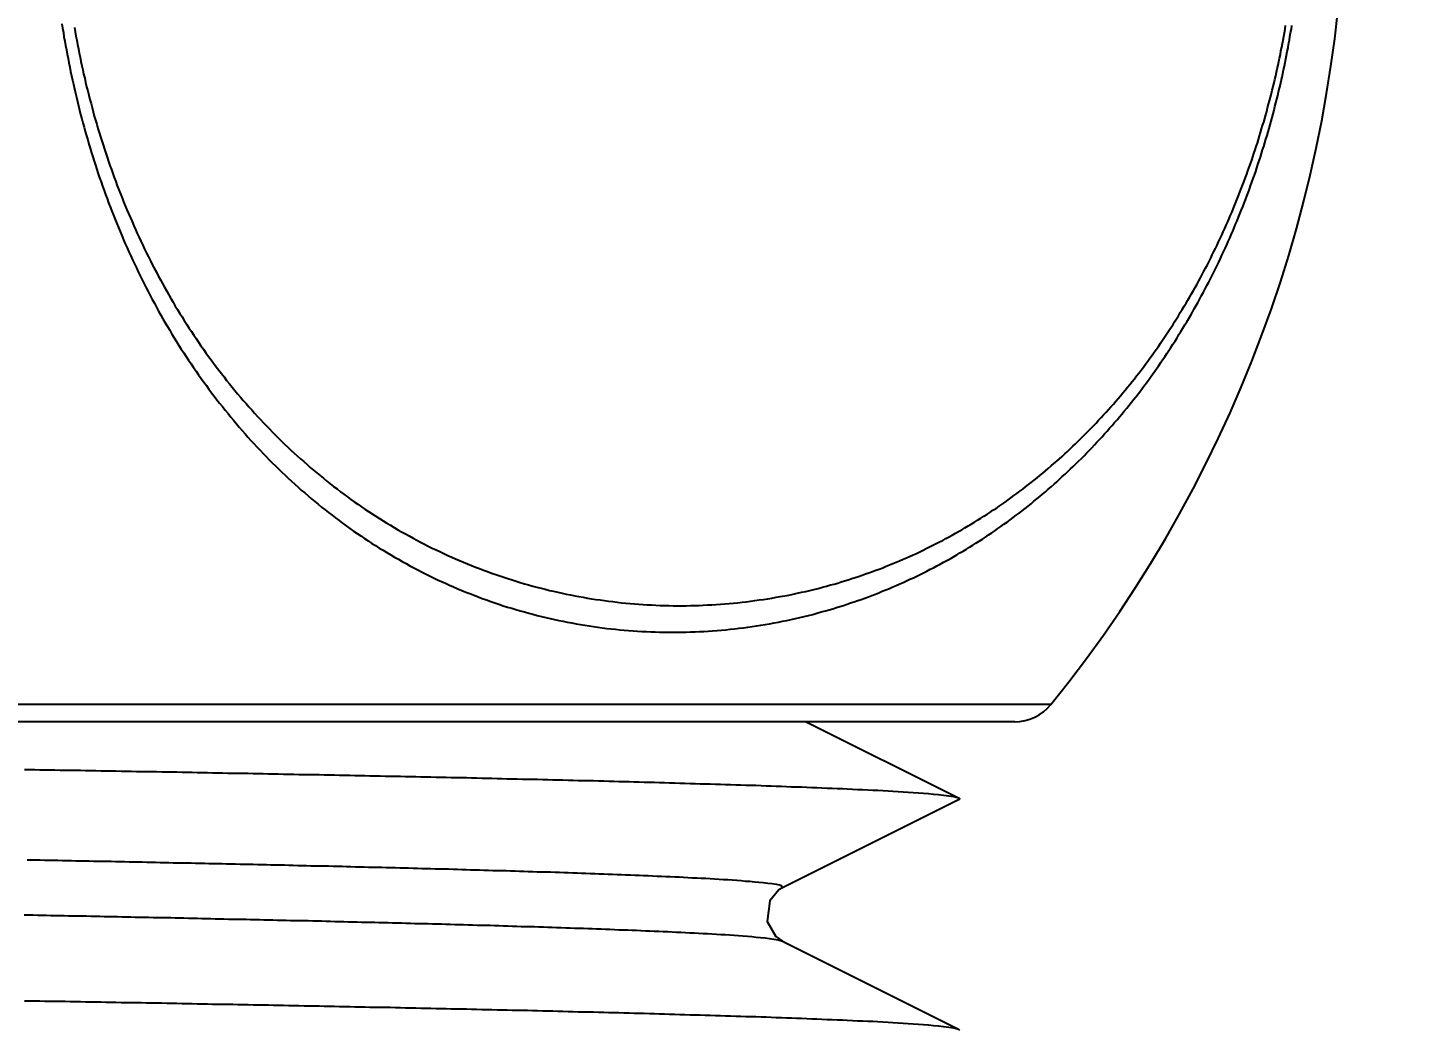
# Model space of a CAD drawing. Header units: millimetres. Extents: x 0 to 3800, y -67 to 2530.
# Drawn here: x 2336.78 to 2346.07, y 1598.87 to 1605.54 of the extents above; entities that cross this region are included whole.
import ezdxf

# ---------------------------------------------------------------- set-up
doc = ezdxf.new("R2010")
doc.units = ezdxf.units.MM
doc.layers.add('내부선 및 부속', color=4, linetype='Continuous')
doc.layers.add('치수선', color=7, linetype='Continuous')
doc.styles.add('____', font='')
doc.styles.get('____').set_extended_font_data('굴림')
doc.dimstyles.new('MSADIM', dxfattribs={"dimtxt": 33, "dimasz": 17, "dimexe": 10, "dimexo": 7.5, "dimgap": 10, "dimtad": 0, "dimtih": 1, "dimtoh": 1, "dimdec": 0, "dimzin": 1, "dimdsep": 46, "dimtxsty": '____', "dimcen": 11.25, "dimadec": 0, "dimazin": 0, "dimtfac": 1, "dimtdec": 0, "dimtix": 1, "dimtmove": 0, "dimatfit": 3, "dimfxl": 1, "dimtolj": 1, "dimtzin": 1, "dimarcsym": 0})

# ---------------------------------------------------------------- blocks, each defined once
blk = doc.blocks.new('*D52')
at = {"layer": '치수선', "color": 0, "linetype": 'Continuous', "lineweight": -2, "transparency": 16777216}
for p, q in [((2932.4547, 1675.4392), (2932.4547, 1337.9392)), ((2232.4547, 1355.3142), (2232.4547, 1337.9392)), ((2249.4547, 1347.9392), (2545.3242, 1347.9392)), ((2915.4547, 1347.9392), (2619.5852, 1347.9392))]:
    blk.add_line(p, q, dxfattribs=at)
at = {"layer": '치수선', "color": 0, "linetype": 'Continuous', "transparency": 16777216}
for points in [[(2249.4547, 1350.7725), (2249.4547, 1345.1059), (2232.4547, 1347.9392)], [(2915.4547, 1350.7725), (2915.4547, 1345.1059), (2932.4547, 1347.9392)]]:
    blk.add_solid(points, dxfattribs=at)
at = {"layer": '치수선', "color": 0, "linetype": 'Continuous', "transparency": 16777216, "insert": (2582.4547, 1347.9392), "char_height": 25, "attachment_point": 5, "style": '____'}
blk.add_mtext('\\A1;700', dxfattribs=at)

msp = doc.modelspace()

# ---------------------------------------------------------------- linework, layer by layer
at = {"layer": '내부선 및 부속', "linetype": 'Continuous'}
for p, q in [((2343.5929, 1601.0357), (2301.3163, 1601.0357)), ((2343.3534, 1600.9215), (2301.5558, 1600.9215)), ((2341.9652, 1600.9215), (2342.9798, 1600.4141)), ((2342.9798, 1600.4024), (2341.8069, 1599.8158)), ((2341.8069, 1599.4609), (2342.9798, 1598.8743)), ((2342.9798, 1598.8743), (2342.9856, 1598.8684))]:
    msp.add_line(p, q, dxfattribs=at)
at = {"layer": '내부선 및 부속', "linetype": 'Continuous', "flags": 128}
for points in [[(2337.0096, 1605.5682), (2337.0146, 1605.5392), (2337.0196, 1605.5102), (2337.0236, 1605.4812), (2337.0286, 1605.4522), (2337.0346, 1605.4232), (2337.0396, 1605.3942), (2337.0446, 1605.3662), (2337.0506, 1605.3372), (2337.0556, 1605.3082), (2337.0616, 1605.2792), (2337.0676, 1605.2512), (2337.0736, 1605.2222), (2337.0796, 1605.1932), (2337.0866, 1605.1652), (2337.0926, 1605.1362), (2337.0996, 1605.1072), (2337.1066, 1605.0792), (2337.1126, 1605.0502), (2337.1196, 1605.0222), (2337.1276, 1604.9932), (2337.1346, 1604.9652), (2337.1416, 1604.9362), (2337.1496, 1604.9082), (2337.1576, 1604.8802), (2337.1656, 1604.8512), (2337.1736, 1604.8232), (2337.1816, 1604.7952), (2337.1896, 1604.7672), (2337.1976, 1604.7392), (2337.2066, 1604.7102), (2337.2156, 1604.6822), (2337.2246, 1604.6542), (2337.2336, 1604.6262), (2337.2336, 1604.6262), (2337.2426, 1604.5982), (2337.2516, 1604.5702), (2337.2606, 1604.5432), (2337.2706, 1604.5152), (2337.2806, 1604.4872), (2337.2906, 1604.4592), (2337.3006, 1604.4322), (2337.3106, 1604.4042), (2337.3206, 1604.3762), (2337.3316, 1604.3492), (2337.3416, 1604.3212), (2337.3526, 1604.2942), (2337.3636, 1604.2662), (2337.3746, 1604.2392), (2337.3856, 1604.2122), (2337.3966, 1604.1852), (2337.4086, 1604.1582), (2337.4196, 1604.1302), (2337.4316, 1604.1032), (2337.4436, 1604.0772), (2337.4556, 1604.0502), (2337.4676, 1604.0232), (2337.4796, 1603.9962), (2337.4926, 1603.9692), (2337.5056, 1603.9432), (2337.5176, 1603.9162), (2337.5306, 1603.8902), (2337.5436, 1603.8632), (2337.5576, 1603.8372), (2337.5706, 1603.8112), (2337.5836, 1603.7852), (2337.5976, 1603.7592), (2337.6116, 1603.7332), (2337.6256, 1603.7072), (2337.6396, 1603.6812), (2337.6536, 1603.6552), (2337.6686, 1603.6292), (2337.6826, 1603.6042), (2337.6976, 1603.5782), (2337.7126, 1603.5532), (2337.7276, 1603.5282), (2337.7426, 1603.5022), (2337.7576, 1603.4772), (2337.7736, 1603.4522), (2337.7886, 1603.4272), (2337.8046, 1603.4022), (2337.8206, 1603.3782), (2337.8366, 1603.3532), (2337.8536, 1603.3282), (2337.8696, 1603.3042), (2337.8856, 1603.2802), (2337.9026, 1603.2552), (2337.9196, 1603.2312), (2337.9366, 1603.2072), (2337.9536, 1603.1832), (2337.9716, 1603.1592), (2337.9886, 1603.1362), (2338.0066, 1603.1122), (2338.0236, 1603.0892), (2338.0416, 1603.0652), (2338.0596, 1603.0422), (2338.0786, 1603.0192), (2338.0966, 1602.9962), (2338.1156, 1602.9732), (2338.1336, 1602.9502), (2338.1526, 1602.9282), (2338.1716, 1602.9052), (2338.1906, 1602.8832), (2338.2096, 1602.8602), (2338.2296, 1602.8382), (2338.2486, 1602.8162), (2338.2686, 1602.7942), (2338.2886, 1602.7732), (2338.3086, 1602.7512), (2338.3286, 1602.7302), (2338.3496, 1602.7082), (2338.3696, 1602.6872), (2338.3906, 1602.6662), (2338.4106, 1602.6452), (2338.4316, 1602.6242), (2338.4526, 1602.6042), (2338.4736, 1602.5832), (2338.4956, 1602.5632), (2338.5166, 1602.5432), (2338.5386, 1602.5232), (2338.5606, 1602.5032), (2338.5816, 1602.4832), (2338.6036, 1602.4642), (2338.6266, 1602.4452), (2338.6486, 1602.4252), (2338.6706, 1602.4062), (2338.6936, 1602.3872), (2338.7166, 1602.3692), (2338.7386, 1602.3502), (2338.7616, 1602.3322), (2338.7856, 1602.3142), (2338.8086, 1602.2962), (2338.8316, 1602.2782), (2338.8556, 1602.2602), (2338.8786, 1602.2432), (2338.8786, 1602.2432), (2338.9026, 1602.2252), (2338.9266, 1602.2082), (2338.9506, 1602.1912), (2338.9746, 1602.1752), (2338.9996, 1602.1582), (2339.0236, 1602.1422), (2339.0486, 1602.1252), (2339.0726, 1602.1092), (2339.0976, 1602.0942), (2339.1226, 1602.0782), (2339.1476, 1602.0632), (2339.1726, 1602.0472), (2339.1986, 1602.0322), (2339.2236, 1602.0172), (2339.2496, 1602.0032), (2339.2746, 1601.9882), (2339.3006, 1601.9742), (2339.3266, 1601.9602), (2339.3526, 1601.9462), (2339.3786, 1601.9322), (2339.4046, 1601.9192), (2339.4306, 1601.9062), (2339.4576, 1601.8932), (2339.4836, 1601.8802), (2339.5106, 1601.8672), (2339.5376, 1601.8552), (2339.5636, 1601.8432), (2339.5906, 1601.8312), (2339.6176, 1601.8192), (2339.6446, 1601.8072), (2339.6716, 1601.7962), (2339.6996, 1601.7852), (2339.7266, 1601.7742), (2339.7536, 1601.7632), (2339.7816, 1601.7532), (2339.8086, 1601.7422), (2339.8366, 1601.7322), (2339.8646, 1601.7222), (2339.8926, 1601.7132), (2339.9196, 1601.7032), (2339.9476, 1601.6942), (2339.9756, 1601.6852), (2340.0046, 1601.6772), (2340.0326, 1601.6682), (2340.0606, 1601.6602), (2340.0886, 1601.6522), (2340.1176, 1601.6442), (2340.1456, 1601.6372), (2340.1736, 1601.6292), (2340.2026, 1601.6222), (2340.2316, 1601.6152), (2340.2596, 1601.6092), (2340.2886, 1601.6022), (2340.3176, 1601.5962), (2340.3466, 1601.5902), (2340.3746, 1601.5842), (2340.4036, 1601.5792), (2340.4326, 1601.5742), (2340.4616, 1601.5692), (2340.4906, 1601.5642), (2340.5196, 1601.5592), (2340.5486, 1601.5552), (2340.5786, 1601.5512), (2340.6076, 1601.5472), (2340.6366, 1601.5432), (2340.6656, 1601.5402), (2340.6946, 1601.5372), (2340.7246, 1601.5342), (2340.7536, 1601.5312), (2340.7826, 1601.5292), (2340.8126, 1601.5262), (2340.8416, 1601.5242), (2340.8706, 1601.5232), (2340.9006, 1601.5212), (2340.9296, 1601.5202), (2340.9596, 1601.5192), (2340.9886, 1601.5182), (2341.0176, 1601.5172), (2341.0476, 1601.5172), (2341.0766, 1601.5172), (2341.1066, 1601.5172), (2341.1356, 1601.5182), (2341.1656, 1601.5182), (2341.1946, 1601.5192), (2341.2246, 1601.5202), (2341.2536, 1601.5212), (2341.2826, 1601.5232), (2341.3126, 1601.5252), (2341.3416, 1601.5272), (2341.3716, 1601.5292), (2341.4006, 1601.5312), (2341.4296, 1601.5342), (2341.4596, 1601.5372), (2341.4886, 1601.5402), (2341.5176, 1601.5442), (2341.5466, 1601.5472), (2341.5756, 1601.5512), (2341.6056, 1601.5552), (2341.6346, 1601.5602), (2341.6636, 1601.5642), (2341.6636, 1601.5642), (2341.6926, 1601.5692), (2341.7216, 1601.5742), (2341.7506, 1601.5792), (2341.7796, 1601.5852), (2341.8076, 1601.5902), (2341.8366, 1601.5962), (2341.8656, 1601.6022), (2341.8946, 1601.6092), (2341.9226, 1601.6152), (2341.9516, 1601.6222), (2341.9796, 1601.6292), (2342.0086, 1601.6362), (2342.0366, 1601.6442), (2342.0646, 1601.6522), (2342.0936, 1601.6602), (2342.0936, 1601.6602)], [(2337.0926, 1605.5432), (2337.0976, 1605.5142), (2337.1026, 1605.4862), (2337.1086, 1605.4582), (2337.1136, 1605.4302), (2337.1196, 1605.4012), (2337.1246, 1605.3732), (2337.1306, 1605.3452), (2337.1366, 1605.3172), (2337.1426, 1605.2892), (2337.1486, 1605.2612), (2337.1546, 1605.2332), (2337.1616, 1605.2052), (2337.1676, 1605.1772), (2337.1746, 1605.1492), (2337.1816, 1605.1212), (2337.1886, 1605.0932), (2337.1956, 1605.0652), (2337.2036, 1605.0372), (2337.2106, 1605.0102), (2337.2186, 1604.9822), (2337.2256, 1604.9542), (2337.2336, 1604.9272), (2337.2416, 1604.8992), (2337.2496, 1604.8712), (2337.2586, 1604.8442), (2337.2666, 1604.8162), (2337.2756, 1604.7892), (2337.2836, 1604.7622), (2337.2926, 1604.7342), (2337.3016, 1604.7072), (2337.3106, 1604.6802), (2337.3206, 1604.6522), (2337.3206, 1604.6522), (2337.3296, 1604.6252), (2337.3396, 1604.5982), (2337.3486, 1604.5712), (2337.3586, 1604.5442), (2337.3686, 1604.5172), (2337.3786, 1604.4902), (2337.3896, 1604.4632), (2337.3996, 1604.4372), (2337.4106, 1604.4102), (2337.4206, 1604.3832), (2337.4316, 1604.3572), (2337.4426, 1604.3302), (2337.4536, 1604.3042), (2337.4656, 1604.2772), (2337.4766, 1604.2512), (2337.4886, 1604.2242), (2337.4996, 1604.1982), (2337.5116, 1604.1722), (2337.5236, 1604.1462), (2337.5356, 1604.1202), (2337.5486, 1604.0942), (2337.5606, 1604.0682), (2337.5736, 1604.0422), (2337.5856, 1604.0172), (2337.5986, 1603.9912), (2337.6116, 1603.9652), (2337.6246, 1603.9402), (2337.6386, 1603.9142), (2337.6516, 1603.8892), (2337.6656, 1603.8642), (2337.6796, 1603.8392), (2337.6936, 1603.8142), (2337.7076, 1603.7892), (2337.7216, 1603.7642), (2337.7356, 1603.7392), (2337.7506, 1603.7142), (2337.7646, 1603.6892), (2337.7796, 1603.6652), (2337.7946, 1603.6402), (2337.8096, 1603.6162), (2337.8246, 1603.5922), (2337.8406, 1603.5672), (2337.8556, 1603.5432), (2337.8716, 1603.5192), (2337.8876, 1603.4952), (2337.9036, 1603.4722), (2337.9196, 1603.4482), (2337.9356, 1603.4242), (2337.9526, 1603.4012), (2337.9686, 1603.3772), (2337.9856, 1603.3542), (2338.0026, 1603.3312), (2338.0196, 1603.3082), (2338.0366, 1603.2852), (2338.0546, 1603.2622), (2338.0716, 1603.2392), (2338.0896, 1603.2172), (2338.1066, 1603.1942), (2338.1246, 1603.1722), (2338.1426, 1603.1492), (2338.1616, 1603.1272), (2338.1796, 1603.1052), (2338.1986, 1603.0832), (2338.2166, 1603.0612), (2338.2356, 1603.0402), (2338.2546, 1603.0182), (2338.2736, 1602.9972), (2338.2926, 1602.9752), (2338.3126, 1602.9542), (2338.3316, 1602.9332), (2338.3516, 1602.9122), (2338.3716, 1602.8912), (2338.3916, 1602.8712), (2338.4116, 1602.8502), (2338.4316, 1602.8302), (2338.4516, 1602.8092), (2338.4726, 1602.7892), (2338.4926, 1602.7692), (2338.5136, 1602.7502), (2338.5346, 1602.7302), (2338.5556, 1602.7102), (2338.5766, 1602.6912), (2338.5986, 1602.6722), (2338.6196, 1602.6532), (2338.6416, 1602.6342), (2338.6626, 1602.6152), (2338.6846, 1602.5962), (2338.7066, 1602.5782), (2338.7286, 1602.5602), (2338.7516, 1602.5422), (2338.7736, 1602.5242), (2338.7956, 1602.5062), (2338.8186, 1602.4882), (2338.8416, 1602.4712), (2338.8646, 1602.4532), (2338.8876, 1602.4362), (2338.9106, 1602.4192), (2338.9336, 1602.4022), (2338.9566, 1602.3862), (2338.9806, 1602.3692), (2338.9806, 1602.3692), (2339.0046, 1602.3532), (2339.0276, 1602.3372), (2339.0516, 1602.3212), (2339.0756, 1602.3052), (2339.0996, 1602.2902), (2339.1246, 1602.2742), (2339.1486, 1602.2592), (2339.1726, 1602.2442), (2339.1976, 1602.2292), (2339.2226, 1602.2152), (2339.2466, 1602.2002), (2339.2716, 1602.1862), (2339.2966, 1602.1722), (2339.3216, 1602.1582), (2339.3476, 1602.1442), (2339.3726, 1602.1312), (2339.3976, 1602.1172), (2339.4236, 1602.1042), (2339.4486, 1602.0912), (2339.4746, 1602.0782), (2339.5006, 1602.0662), (2339.5266, 1602.0542), (2339.5526, 1602.0412), (2339.5786, 1602.0292), (2339.6046, 1602.0182), (2339.6306, 1602.0062), (2339.6576, 1601.9952), (2339.6836, 1601.9832), (2339.7096, 1601.9722), (2339.7366, 1601.9622), (2339.7636, 1601.9512), (2339.7896, 1601.9412), (2339.8166, 1601.9312), (2339.8436, 1601.9212), (2339.8706, 1601.9112), (2339.8976, 1601.9012), (2339.9246, 1601.8922), (2339.9516, 1601.8832), (2339.9796, 1601.8742), (2340.0066, 1601.8652), (2340.0336, 1601.8572), (2340.0616, 1601.8482), (2340.0886, 1601.8402), (2340.1166, 1601.8332), (2340.1446, 1601.8252), (2340.1716, 1601.8172), (2340.1996, 1601.8102), (2340.2276, 1601.8032), (2340.2556, 1601.7962), (2340.2836, 1601.7902), (2340.3116, 1601.7842), (2340.3396, 1601.7772), (2340.3676, 1601.7712), (2340.3956, 1601.7662), (2340.4236, 1601.7602), (2340.4516, 1601.7552), (2340.4796, 1601.7502), (2340.5086, 1601.7452), (2340.5366, 1601.7402), (2340.5646, 1601.7362), (2340.5936, 1601.7322), (2340.6216, 1601.7282), (2340.6496, 1601.7242), (2340.6786, 1601.7212), (2340.7066, 1601.7172), (2340.7356, 1601.7142), (2340.7636, 1601.7112), (2340.7926, 1601.7092), (2340.8216, 1601.7062), (2340.8496, 1601.7042), (2340.8786, 1601.7022), (2340.9066, 1601.7002), (2340.9356, 1601.6992), (2340.9646, 1601.6972), (2340.9926, 1601.6962), (2341.0216, 1601.6952), (2341.0506, 1601.6952), (2341.0786, 1601.6942), (2341.1076, 1601.6942), (2341.1366, 1601.6942), (2341.1656, 1601.6942), (2341.1936, 1601.6952), (2341.2226, 1601.6952), (2341.2516, 1601.6962), (2341.2796, 1601.6972), (2341.3086, 1601.6992), (2341.3376, 1601.7002), (2341.3656, 1601.7022), (2341.3946, 1601.7042), (2341.4236, 1601.7062), (2341.4516, 1601.7092), (2341.4806, 1601.7112), (2341.5086, 1601.7142), (2341.5376, 1601.7172), (2341.5656, 1601.7202), (2341.5946, 1601.7242), (2341.6226, 1601.7282), (2341.6516, 1601.7322), (2341.6796, 1601.7362), (2341.7086, 1601.7402), (2341.7086, 1601.7402), (2341.7366, 1601.7452), (2341.7646, 1601.7502), (2341.7926, 1601.7552), (2341.8216, 1601.7602), (2341.8496, 1601.7652), (2341.8776, 1601.7712), (2341.9056, 1601.7772), (2341.9336, 1601.7832), (2341.9616, 1601.7892), (2341.9896, 1601.7962), (2342.0166, 1601.8022), (2342.0446, 1601.8092), (2342.0726, 1601.8172), (2342.0996, 1601.8242), (2342.1276, 1601.8322), (2342.1276, 1601.8322)], [(2342.0936, 1601.6602), (2342.1176, 1601.6672), (2342.1416, 1601.6742), (2342.1656, 1601.6812), (2342.1896, 1601.6882), (2342.2126, 1601.6962), (2342.2366, 1601.7042), (2342.2606, 1601.7122), (2342.2846, 1601.7202), (2342.3076, 1601.7282), (2342.3316, 1601.7362), (2342.3546, 1601.7452), (2342.3786, 1601.7532), (2342.4016, 1601.7622), (2342.4256, 1601.7712), (2342.4486, 1601.7802), (2342.4716, 1601.7902), (2342.4956, 1601.7992), (2342.5186, 1601.8092), (2342.5416, 1601.8192), (2342.5646, 1601.8282), (2342.5876, 1601.8392), (2342.6106, 1601.8492), (2342.6326, 1601.8592), (2342.6556, 1601.8702), (2342.6786, 1601.8802), (2342.7006, 1601.8912), (2342.7236, 1601.9022), (2342.7466, 1601.9132), (2342.7686, 1601.9242), (2342.7906, 1601.9362), (2342.8126, 1601.9472), (2342.8356, 1601.9592), (2342.8576, 1601.9712), (2342.8796, 1601.9832), (2342.9016, 1601.9952), (2342.9236, 1602.0072), (2342.9446, 1602.0202), (2342.9666, 1602.0322), (2342.9886, 1602.0452), (2343.0096, 1602.0582), (2343.0316, 1602.0712), (2343.0526, 1602.0842), (2343.0736, 1602.0972), (2343.0946, 1602.1102), (2343.1166, 1602.1242), (2343.1376, 1602.1372), (2343.1576, 1602.1512), (2343.1786, 1602.1652), (2343.1996, 1602.1792), (2343.2206, 1602.1932), (2343.2406, 1602.2082), (2343.2616, 1602.2222), (2343.2816, 1602.2362), (2343.3026, 1602.2512), (2343.3226, 1602.2662), (2343.3426, 1602.2812), (2343.3626, 1602.2962), (2343.3826, 1602.3112), (2343.4026, 1602.3262), (2343.4216, 1602.3422), (2343.4416, 1602.3572), (2343.4616, 1602.3732), (2343.4806, 1602.3892), (2343.5006, 1602.4052), (2343.5196, 1602.4212), (2343.5386, 1602.4372), (2343.5576, 1602.4532), (2343.5766, 1602.4692), (2343.5956, 1602.4862), (2343.6146, 1602.5022), (2343.6326, 1602.5192), (2343.6516, 1602.5362), (2343.6696, 1602.5532), (2343.6886, 1602.5702), (2343.7066, 1602.5872), (2343.7246, 1602.6042), (2343.7426, 1602.6212), (2343.7606, 1602.6392), (2343.7786, 1602.6572), (2343.7966, 1602.6742), (2343.8146, 1602.6922), (2343.8316, 1602.7102), (2343.8496, 1602.7282), (2343.8666, 1602.7462), (2343.8836, 1602.7642), (2343.9006, 1602.7822), (2343.9176, 1602.8012), (2343.9346, 1602.8192), (2343.9516, 1602.8382), (2343.9686, 1602.8562), (2343.9846, 1602.8752), (2344.0016, 1602.8942), (2344.0176, 1602.9132), (2344.0346, 1602.9322), (2344.0506, 1602.9512), (2344.0666, 1602.9702), (2344.0826, 1602.9902), (2344.0986, 1603.0092), (2344.1146, 1603.0282), (2344.1296, 1603.0482), (2344.1296, 1603.0482), (2344.1456, 1603.0682), (2344.1606, 1603.0872), (2344.1766, 1603.1072), (2344.1916, 1603.1272), (2344.2066, 1603.1472), (2344.2216, 1603.1672), (2344.2366, 1603.1872), (2344.2516, 1603.2082), (2344.2656, 1603.2282), (2344.2806, 1603.2482), (2344.2946, 1603.2692), (2344.3096, 1603.2892), (2344.3236, 1603.3102), (2344.3376, 1603.3312), (2344.3516, 1603.3512), (2344.3656, 1603.3722), (2344.3796, 1603.3932), (2344.3926, 1603.4142), (2344.4066, 1603.4352), (2344.4206, 1603.4562), (2344.4336, 1603.4772), (2344.4466, 1603.4992), (2344.4596, 1603.5202), (2344.4726, 1603.5412), (2344.4856, 1603.5632), (2344.4986, 1603.5842), (2344.5116, 1603.6062), (2344.5246, 1603.6282), (2344.5366, 1603.6492), (2344.5486, 1603.6712), (2344.5616, 1603.6932), (2344.5736, 1603.7152), (2344.5856, 1603.7372), (2344.5976, 1603.7592), (2344.6096, 1603.7812), (2344.6216, 1603.8032), (2344.6326, 1603.8252), (2344.6446, 1603.8472), (2344.6556, 1603.8702), (2344.6676, 1603.8922), (2344.6786, 1603.9142), (2344.6896, 1603.9372), (2344.7006, 1603.9592), (2344.7116, 1603.9822), (2344.7226, 1604.0052), (2344.7326, 1604.0272), (2344.7436, 1604.0502), (2344.7536, 1604.0732), (2344.7646, 1604.0962), (2344.7746, 1604.1182), (2344.7846, 1604.1412), (2344.7946, 1604.1642), (2344.8046, 1604.1872), (2344.8146, 1604.2102), (2344.8236, 1604.2332), (2344.8336, 1604.2572), (2344.8436, 1604.2802), (2344.8526, 1604.3032), (2344.8616, 1604.3262), (2344.8706, 1604.3502), (2344.8806, 1604.3732), (2344.8896, 1604.3962), (2344.8976, 1604.4202), (2344.9066, 1604.4432), (2344.9156, 1604.4672), (2344.9236, 1604.4902), (2344.9326, 1604.5142), (2344.9406, 1604.5382), (2344.9486, 1604.5612), (2344.9576, 1604.5852), (2344.9656, 1604.6092), (2344.9726, 1604.6322), (2344.9806, 1604.6562), (2344.9886, 1604.6802), (2344.9966, 1604.7042), (2345.0036, 1604.7282), (2345.0116, 1604.7522), (2345.0186, 1604.7762), (2345.0256, 1604.8002), (2345.0326, 1604.8242), (2345.0396, 1604.8482), (2345.0466, 1604.8722), (2345.0536, 1604.8962), (2345.0606, 1604.9202), (2345.0666, 1604.9442), (2345.0736, 1604.9692), (2345.0796, 1604.9932), (2345.0856, 1605.0172), (2345.0916, 1605.0412), (2345.0976, 1605.0662), (2345.1036, 1605.0902), (2345.1096, 1605.1142), (2345.1156, 1605.1392), (2345.1216, 1605.1632), (2345.1266, 1605.1882), (2345.1326, 1605.2122), (2345.1376, 1605.2372), (2345.1426, 1605.2612), (2345.1486, 1605.2862), (2345.1536, 1605.3102), (2345.1536, 1605.3102), (2345.1586, 1605.3352), (2345.1626, 1605.3592), (2345.1676, 1605.3842), (2345.1726, 1605.4092), (2345.1766, 1605.4332), (2345.1816, 1605.4582), (2345.1856, 1605.4832), (2345.1896, 1605.5072), (2345.1946, 1605.5322), (2345.1986, 1605.5572)], [(2342.1276, 1601.8322), (2342.1506, 1601.8382), (2342.1746, 1601.8452), (2342.1976, 1601.8522), (2342.2206, 1601.8592), (2342.2446, 1601.8662), (2342.2676, 1601.8742), (2342.2906, 1601.8812), (2342.3136, 1601.8892), (2342.3366, 1601.8972), (2342.3596, 1601.9052), (2342.3826, 1601.9132), (2342.4056, 1601.9212), (2342.4286, 1601.9302), (2342.4516, 1601.9382), (2342.4746, 1601.9472), (2342.4966, 1601.9562), (2342.5196, 1601.9652), (2342.5416, 1601.9742), (2342.5646, 1601.9832), (2342.5866, 1601.9932), (2342.6096, 1602.0032), (2342.6316, 1602.0122), (2342.6536, 1602.0222), (2342.6766, 1602.0322), (2342.6986, 1602.0422), (2342.7206, 1602.0532), (2342.7426, 1602.0632), (2342.7646, 1602.0742), (2342.7866, 1602.0852), (2342.8086, 1602.0962), (2342.8296, 1602.1072), (2342.8516, 1602.1182), (2342.8736, 1602.1292), (2342.8946, 1602.1412), (2342.9156, 1602.1522), (2342.9376, 1602.1642), (2342.9586, 1602.1762), (2342.9796, 1602.1882), (2343.0006, 1602.2002), (2343.0216, 1602.2122), (2343.0426, 1602.2252), (2343.0636, 1602.2372), (2343.0846, 1602.2502), (2343.1056, 1602.2632), (2343.1266, 1602.2762), (2343.1466, 1602.2892), (2343.1676, 1602.3022), (2343.1876, 1602.3152), (2343.2076, 1602.3292), (2343.2286, 1602.3422), (2343.2486, 1602.3562), (2343.2686, 1602.3702), (2343.2886, 1602.3842), (2343.3086, 1602.3982), (2343.3276, 1602.4122), (2343.3476, 1602.4272), (2343.3676, 1602.4412), (2343.3866, 1602.4562), (2343.4066, 1602.4702), (2343.4256, 1602.4852), (2343.4446, 1602.5002), (2343.4636, 1602.5152), (2343.4826, 1602.5302), (2343.5016, 1602.5462), (2343.5206, 1602.5612), (2343.5396, 1602.5772), (2343.5586, 1602.5922), (2343.5766, 1602.6082), (2343.5956, 1602.6242), (2343.6136, 1602.6402), (2343.6326, 1602.6562), (2343.6506, 1602.6722), (2343.6686, 1602.6882), (2343.6866, 1602.7052), (2343.7046, 1602.7212), (2343.7226, 1602.7382), (2343.7396, 1602.7552), (2343.7576, 1602.7722), (2343.7756, 1602.7892), (2343.7926, 1602.8062), (2343.8096, 1602.8232), (2343.8266, 1602.8402), (2343.8446, 1602.8572), (2343.8616, 1602.8752), (2343.8786, 1602.8922), (2343.8946, 1602.9102), (2343.9116, 1602.9282), (2343.9286, 1602.9462), (2343.9446, 1602.9642), (2343.9616, 1602.9822), (2343.9776, 1603.0002), (2343.9936, 1603.0182), (2344.0096, 1603.0362), (2344.0256, 1603.0552), (2344.0416, 1603.0732), (2344.0576, 1603.0922), (2344.0726, 1603.1102), (2344.0886, 1603.1292), (2344.1046, 1603.1482), (2344.1196, 1603.1672), (2344.1196, 1603.1672), (2344.1346, 1603.1862), (2344.1496, 1603.2052), (2344.1646, 1603.2242), (2344.1796, 1603.2432), (2344.1946, 1603.2632), (2344.2096, 1603.2822), (2344.2236, 1603.3022), (2344.2386, 1603.3212), (2344.2526, 1603.3412), (2344.2676, 1603.3612), (2344.2816, 1603.3812), (2344.2956, 1603.4002), (2344.3096, 1603.4202), (2344.3236, 1603.4412), (2344.3366, 1603.4612), (2344.3506, 1603.4812), (2344.3646, 1603.5012), (2344.3776, 1603.5212), (2344.3906, 1603.5422), (2344.4046, 1603.5622), (2344.4176, 1603.5832), (2344.4306, 1603.6032), (2344.4436, 1603.6242), (2344.4556, 1603.6452), (2344.4686, 1603.6662), (2344.4816, 1603.6872), (2344.4936, 1603.7082), (2344.5066, 1603.7292), (2344.5186, 1603.7502), (2344.5306, 1603.7712), (2344.5426, 1603.7922), (2344.5546, 1603.8132), (2344.5666, 1603.8352), (2344.5786, 1603.8562), (2344.5896, 1603.8772), (2344.6016, 1603.8992), (2344.6126, 1603.9202), (2344.6236, 1603.9422), (2344.6356, 1603.9642), (2344.6466, 1603.9852), (2344.6576, 1604.0072), (2344.6686, 1604.0292), (2344.6786, 1604.0512), (2344.6896, 1604.0732), (2344.7006, 1604.0952), (2344.7106, 1604.1172), (2344.7206, 1604.1392), (2344.7316, 1604.1612), (2344.7416, 1604.1832), (2344.7516, 1604.2052), (2344.7616, 1604.2282), (2344.7716, 1604.2502), (2344.7806, 1604.2722), (2344.7906, 1604.2952), (2344.7996, 1604.3172), (2344.8096, 1604.3402), (2344.8186, 1604.3622), (2344.8276, 1604.3852), (2344.8366, 1604.4072), (2344.8456, 1604.4302), (2344.8546, 1604.4532), (2344.8636, 1604.4752), (2344.8726, 1604.4982), (2344.8806, 1604.5212), (2344.8896, 1604.5442), (2344.8976, 1604.5672), (2344.9056, 1604.5902), (2344.9146, 1604.6132), (2344.9226, 1604.6362), (2344.9306, 1604.6592), (2344.9376, 1604.6822), (2344.9456, 1604.7052), (2344.9536, 1604.7282), (2344.9606, 1604.7512), (2344.9686, 1604.7742), (2344.9756, 1604.7982), (2344.9826, 1604.8212), (2344.9896, 1604.8442), (2344.9966, 1604.8682), (2345.0036, 1604.8912), (2345.0106, 1604.9142), (2345.0176, 1604.9382), (2345.0246, 1604.9612), (2345.0306, 1604.9852), (2345.0366, 1605.0082), (2345.0436, 1605.0322), (2345.0496, 1605.0562), (2345.0556, 1605.0792), (2345.0616, 1605.1032), (2345.0676, 1605.1262), (2345.0736, 1605.1502), (2345.0796, 1605.1742), (2345.0846, 1605.1982), (2345.0906, 1605.2212), (2345.0956, 1605.2452), (2345.1006, 1605.2692), (2345.1066, 1605.2932), (2345.1116, 1605.3172), (2345.1166, 1605.3402), (2345.1216, 1605.3642), (2345.1216, 1605.3642), (2345.1256, 1605.3882), (2345.1306, 1605.4122), (2345.1356, 1605.4362), (2345.1396, 1605.4602), (2345.1446, 1605.4842), (2345.1486, 1605.5082), (2345.1526, 1605.5322), (2345.1566, 1605.5562)], [(2336.7616, 1600.6042), (2336.7946, 1600.6042), (2336.8286, 1600.6032), (2336.8626, 1600.6022), (2336.8966, 1600.6022), (2336.9306, 1600.6012), (2336.9636, 1600.6012), (2336.9976, 1600.6002), (2337.0316, 1600.6002), (2337.0656, 1600.5992), (2337.0996, 1600.5982), (2337.1336, 1600.5982), (2337.1666, 1600.5972), (2337.2006, 1600.5972), (2337.2346, 1600.5962), (2337.2686, 1600.5952), (2337.3026, 1600.5952), (2337.3356, 1600.5942), (2337.3696, 1600.5942), (2337.4036, 1600.5932), (2337.4376, 1600.5932), (2337.4716, 1600.5922), (2337.5056, 1600.5912), (2337.5386, 1600.5912), (2337.5726, 1600.5902), (2337.6066, 1600.5902), (2337.6406, 1600.5892), (2337.6746, 1600.5882), (2337.7076, 1600.5882), (2337.7416, 1600.5872), (2337.7756, 1600.5872), (2337.8096, 1600.5862), (2337.8436, 1600.5852), (2337.8776, 1600.5852), (2337.9106, 1600.5842), (2337.9446, 1600.5842), (2337.9786, 1600.5832), (2338.0126, 1600.5822), (2338.0466, 1600.5822), (2338.0796, 1600.5812), (2338.1136, 1600.5802), (2338.1476, 1600.5802), (2338.1816, 1600.5792), (2338.2156, 1600.5792), (2338.2496, 1600.5782), (2338.2826, 1600.5772), (2338.3166, 1600.5772), (2338.3506, 1600.5762), (2338.3846, 1600.5752), (2338.4186, 1600.5752), (2338.4516, 1600.5742), (2338.4856, 1600.5732), (2338.5196, 1600.5732), (2338.5536, 1600.5722), (2338.5876, 1600.5712), (2338.6216, 1600.5712), (2338.6546, 1600.5702), (2338.6886, 1600.5702), (2338.7226, 1600.5692), (2338.7566, 1600.5682), (2338.7906, 1600.5682), (2338.8236, 1600.5672), (2338.8576, 1600.5662), (2338.8916, 1600.5662), (2338.9256, 1600.5652), (2338.9596, 1600.5642), (2338.9936, 1600.5632), (2339.0266, 1600.5632), (2339.0606, 1600.5622), (2339.0946, 1600.5612), (2339.1286, 1600.5612), (2339.1626, 1600.5602), (2339.1956, 1600.5592), (2339.2296, 1600.5592), (2339.2636, 1600.5582), (2339.2976, 1600.5572), (2339.3316, 1600.5572), (2339.3656, 1600.5562), (2339.3656, 1600.5562), (2339.3986, 1600.5552), (2339.4326, 1600.5542), (2339.4666, 1600.5542), (2339.5006, 1600.5532), (2339.5346, 1600.5522), (2339.5676, 1600.5522), (2339.6016, 1600.5512), (2339.6356, 1600.5502), (2339.6696, 1600.5492), (2339.7036, 1600.5492), (2339.7376, 1600.5482), (2339.7706, 1600.5472), (2339.8046, 1600.5462), (2339.8386, 1600.5462), (2339.8726, 1600.5452), (2339.9066, 1600.5442), (2339.9396, 1600.5432), (2339.9736, 1600.5422), (2340.0076, 1600.5422), (2340.0416, 1600.5412), (2340.0756, 1600.5402), (2340.1086, 1600.5392), (2340.1426, 1600.5392), (2340.1766, 1600.5382), (2340.2106, 1600.5372), (2340.2446, 1600.5362), (2340.2786, 1600.5352), (2340.3116, 1600.5352), (2340.3456, 1600.5342), (2340.3796, 1600.5332), (2340.4136, 1600.5322), (2340.4476, 1600.5312), (2340.4806, 1600.5302), (2340.5146, 1600.5302), (2340.5486, 1600.5292), (2340.5826, 1600.5282), (2340.6166, 1600.5272), (2340.6506, 1600.5262), (2340.6836, 1600.5252), (2340.7176, 1600.5242), (2340.7516, 1600.5232), (2340.7856, 1600.5232), (2340.8196, 1600.5222), (2340.8526, 1600.5212), (2340.8866, 1600.5202), (2340.9206, 1600.5192), (2340.9546, 1600.5182), (2340.9886, 1600.5172), (2341.0216, 1600.5162), (2341.0556, 1600.5152), (2341.0896, 1600.5142), (2341.1236, 1600.5132), (2341.1576, 1600.5122), (2341.1916, 1600.5112), (2341.2246, 1600.5102), (2341.2586, 1600.5092), (2341.2926, 1600.5082), (2341.3266, 1600.5072), (2341.3606, 1600.5062), (2341.3936, 1600.5052), (2341.4276, 1600.5042), (2341.4616, 1600.5032), (2341.4956, 1600.5022), (2341.5296, 1600.5012), (2341.5626, 1600.5002), (2341.5966, 1600.4992), (2341.6306, 1600.4982), (2341.6646, 1600.4962), (2341.6986, 1600.4952), (2341.7316, 1600.4942), (2341.7656, 1600.4932), (2341.7996, 1600.4922), (2341.8336, 1600.4912), (2341.8676, 1600.4892), (2341.9006, 1600.4882), (2341.9346, 1600.4872), (2341.9686, 1600.4862), (2342.0026, 1600.4842), (2342.0366, 1600.4832), (2342.0696, 1600.4822), (2342.1036, 1600.4802), (2342.1376, 1600.4792), (2342.1716, 1600.4772), (2342.2056, 1600.4762), (2342.2386, 1600.4742), (2342.2726, 1600.4732), (2342.3066, 1600.4712), (2342.3406, 1600.4702), (2342.3746, 1600.4682), (2342.4076, 1600.4662), (2342.4416, 1600.4652), (2342.4756, 1600.4632), (2342.5096, 1600.4612), (2342.5426, 1600.4592), (2342.5766, 1600.4572), (2342.6106, 1600.4552), (2342.6446, 1600.4532), (2342.6776, 1600.4502), (2342.7116, 1600.4482), (2342.7456, 1600.4462), (2342.7456, 1600.4462), (2342.7796, 1600.4432), (2342.8126, 1600.4402), (2342.8466, 1600.4372), (2342.8796, 1600.4332), (2342.9136, 1600.4282), (2342.9476, 1600.4232), (2342.9796, 1600.4142), (2342.9796, 1600.4142)], [(2342.9796, 1600.4142), (2342.9796, 1600.4142), (2342.9796, 1600.4142), (2342.9796, 1600.4142), (2342.9806, 1600.4142), (2342.9806, 1600.4142), (2342.9806, 1600.4142), (2342.9806, 1600.4142), (2342.9806, 1600.4142), (2342.9806, 1600.4132), (2342.9806, 1600.4132), (2342.9806, 1600.4132), (2342.9806, 1600.4132), (2342.9806, 1600.4132), (2342.9816, 1600.4132), (2342.9816, 1600.4132), (2342.9816, 1600.4132), (2342.9816, 1600.4132), (2342.9816, 1600.4132), (2342.9816, 1600.4132), (2342.9816, 1600.4132), (2342.9816, 1600.4132), (2342.9816, 1600.4132), (2342.9816, 1600.4132), (2342.9826, 1600.4132), (2342.9826, 1600.4122), (2342.9826, 1600.4122), (2342.9826, 1600.4122), (2342.9826, 1600.4122), (2342.9826, 1600.4122), (2342.9826, 1600.4122), (2342.9826, 1600.4122), (2342.9826, 1600.4122), (2342.9826, 1600.4122), (2342.9836, 1600.4122), (2342.9836, 1600.4122), (2342.9836, 1600.4122), (2342.9836, 1600.4122), (2342.9836, 1600.4122), (2342.9836, 1600.4112), (2342.9836, 1600.4112), (2342.9836, 1600.4112), (2342.9836, 1600.4112), (2342.9836, 1600.4112), (2342.9836, 1600.4112), (2342.9836, 1600.4112), (2342.9846, 1600.4112), (2342.9846, 1600.4112), (2342.9846, 1600.4112), (2342.9846, 1600.4112), (2342.9846, 1600.4112), (2342.9846, 1600.4102), (2342.9846, 1600.4102), (2342.9846, 1600.4102), (2342.9846, 1600.4102), (2342.9846, 1600.4102), (2342.9846, 1600.4102), (2342.9846, 1600.4102), (2342.9846, 1600.4102), (2342.9846, 1600.4102), (2342.9846, 1600.4102), (2342.9856, 1600.4102), (2342.9856, 1600.4102), (2342.9856, 1600.4092), (2342.9856, 1600.4092), (2342.9856, 1600.4092), (2342.9856, 1600.4092), (2342.9856, 1600.4092), (2342.9856, 1600.4092), (2342.9856, 1600.4092), (2342.9856, 1600.4092), (2342.9856, 1600.4092), (2342.9856, 1600.4092), (2342.9856, 1600.4092), (2342.9856, 1600.4092), (2342.9856, 1600.4082), (2342.9856, 1600.4082), (2342.9856, 1600.4082), (2342.9856, 1600.4082), (2342.9856, 1600.4082), (2342.9856, 1600.4082), (2342.9856, 1600.4082), (2342.9856, 1600.4082), (2342.9856, 1600.4082), (2342.9856, 1600.4082), (2342.9856, 1600.4082), (2342.9856, 1600.4072), (2342.9856, 1600.4072), (2342.9856, 1600.4072), (2342.9856, 1600.4072), (2342.9856, 1600.4072), (2342.9856, 1600.4072), (2342.9856, 1600.4072), (2342.9856, 1600.4072), (2342.9856, 1600.4072), (2342.9856, 1600.4072), (2342.9856, 1600.4072), (2342.9856, 1600.4072), (2342.9856, 1600.4062), (2342.9846, 1600.4062), (2342.9846, 1600.4062), (2342.9846, 1600.4062), (2342.9846, 1600.4062), (2342.9846, 1600.4062), (2342.9846, 1600.4062), (2342.9846, 1600.4062), (2342.9846, 1600.4062), (2342.9846, 1600.4062), (2342.9846, 1600.4062), (2342.9846, 1600.4062), (2342.9846, 1600.4062), (2342.9846, 1600.4052), (2342.9846, 1600.4052), (2342.9846, 1600.4052), (2342.9846, 1600.4052), (2342.9836, 1600.4052), (2342.9836, 1600.4052), (2342.9836, 1600.4052), (2342.9836, 1600.4052), (2342.9836, 1600.4052), (2342.9836, 1600.4052), (2342.9836, 1600.4052), (2342.9836, 1600.4052), (2342.9836, 1600.4052), (2342.9836, 1600.4042), (2342.9836, 1600.4042), (2342.9836, 1600.4042), (2342.9826, 1600.4042), (2342.9826, 1600.4042), (2342.9826, 1600.4042), (2342.9826, 1600.4042), (2342.9826, 1600.4042), (2342.9826, 1600.4042), (2342.9826, 1600.4042), (2342.9826, 1600.4042), (2342.9826, 1600.4042), (2342.9826, 1600.4042), (2342.9816, 1600.4042), (2342.9816, 1600.4032), (2342.9816, 1600.4032), (2342.9816, 1600.4032), (2342.9816, 1600.4032), (2342.9816, 1600.4032), (2342.9816, 1600.4032), (2342.9816, 1600.4032), (2342.9816, 1600.4032), (2342.9816, 1600.4032), (2342.9806, 1600.4032), (2342.9806, 1600.4032), (2342.9806, 1600.4032), (2342.9806, 1600.4032), (2342.9806, 1600.4032), (2342.9806, 1600.4032), (2342.9806, 1600.4032), (2342.9806, 1600.4032), (2342.9806, 1600.4022), (2342.9806, 1600.4022), (2342.9796, 1600.4022), (2342.9796, 1600.4022), (2342.9796, 1600.4022), (2342.9796, 1600.4022), (2342.9796, 1600.4022)], [(2336.7776, 1600.0032), (2336.8066, 1600.0022), (2336.8366, 1600.0022), (2336.8656, 1600.0012), (2336.8956, 1600.0002), (2336.9246, 1600.0002), (2336.9546, 1599.9992), (2336.9836, 1599.9992), (2337.0136, 1599.9982), (2337.0426, 1599.9982), (2337.0726, 1599.9972), (2337.1026, 1599.9962), (2337.1316, 1599.9962), (2337.1616, 1599.9952), (2337.1906, 1599.9952), (2337.2206, 1599.9942), (2337.2496, 1599.9942), (2337.2796, 1599.9932), (2337.3086, 1599.9922), (2337.3386, 1599.9922), (2337.3676, 1599.9912), (2337.3976, 1599.9912), (2337.4266, 1599.9902), (2337.4566, 1599.9892), (2337.4866, 1599.9892), (2337.5156, 1599.9882), (2337.5456, 1599.9882), (2337.5746, 1599.9872), (2337.6046, 1599.9862), (2337.6336, 1599.9862), (2337.6636, 1599.9852), (2337.6926, 1599.9852), (2337.7226, 1599.9842), (2337.7516, 1599.9832), (2337.7816, 1599.9832), (2337.8116, 1599.9822), (2337.8406, 1599.9822), (2337.8706, 1599.9812), (2337.8996, 1599.9802), (2337.9296, 1599.9802), (2337.9586, 1599.9792), (2337.9886, 1599.9782), (2338.0176, 1599.9782), (2338.0476, 1599.9772), (2338.0766, 1599.9772), (2338.1066, 1599.9762), (2338.1356, 1599.9752), (2338.1656, 1599.9752), (2338.1956, 1599.9742), (2338.2246, 1599.9732), (2338.2546, 1599.9732), (2338.2836, 1599.9722), (2338.3136, 1599.9712), (2338.3426, 1599.9712), (2338.3726, 1599.9702), (2338.4016, 1599.9692), (2338.4316, 1599.9692), (2338.4606, 1599.9682), (2338.4906, 1599.9682), (2338.5196, 1599.9672), (2338.5496, 1599.9662), (2338.5496, 1599.9662), (2338.5796, 1599.9652), (2338.6086, 1599.9652), (2338.6386, 1599.9642), (2338.6676, 1599.9632), (2338.6976, 1599.9632), (2338.7266, 1599.9622), (2338.7566, 1599.9612), (2338.7856, 1599.9612), (2338.8156, 1599.9602), (2338.8446, 1599.9592), (2338.8746, 1599.9592), (2338.9036, 1599.9582), (2338.9336, 1599.9572), (2338.9636, 1599.9562), (2338.9926, 1599.9562), (2339.0226, 1599.9552), (2339.0516, 1599.9542), (2339.0816, 1599.9542), (2339.1106, 1599.9532), (2339.1406, 1599.9522), (2339.1696, 1599.9512), (2339.1996, 1599.9512), (2339.2286, 1599.9502), (2339.2586, 1599.9492), (2339.2876, 1599.9482), (2339.3176, 1599.9482), (2339.3476, 1599.9472), (2339.3766, 1599.9462), (2339.4066, 1599.9452), (2339.4356, 1599.9452), (2339.4656, 1599.9442), (2339.4946, 1599.9432), (2339.5246, 1599.9422), (2339.5536, 1599.9412), (2339.5836, 1599.9412), (2339.6126, 1599.9402), (2339.6426, 1599.9392), (2339.6716, 1599.9382), (2339.7016, 1599.9372), (2339.7306, 1599.9362), (2339.7606, 1599.9362), (2339.7906, 1599.9352), (2339.8196, 1599.9342), (2339.8496, 1599.9332), (2339.8786, 1599.9322), (2339.9086, 1599.9312), (2339.9376, 1599.9312), (2339.9676, 1599.9302), (2339.9966, 1599.9292), (2340.0266, 1599.9282), (2340.0556, 1599.9272), (2340.0856, 1599.9262), (2340.1146, 1599.9252), (2340.1446, 1599.9242), (2340.1736, 1599.9232), (2340.2036, 1599.9222), (2340.2336, 1599.9212), (2340.2626, 1599.9212), (2340.2926, 1599.9202), (2340.3216, 1599.9192), (2340.3516, 1599.9182), (2340.3806, 1599.9172), (2340.4106, 1599.9162), (2340.4396, 1599.9152), (2340.4696, 1599.9142), (2340.4986, 1599.9132), (2340.5286, 1599.9122), (2340.5576, 1599.9112), (2340.5876, 1599.9092), (2340.6166, 1599.9082), (2340.6466, 1599.9072), (2340.6756, 1599.9062), (2340.7056, 1599.9052), (2340.7356, 1599.9042), (2340.7646, 1599.9032), (2340.7946, 1599.9022), (2340.8236, 1599.9002), (2340.8536, 1599.8992), (2340.8826, 1599.8982), (2340.9126, 1599.8972), (2340.9416, 1599.8962), (2340.9716, 1599.8942), (2341.0006, 1599.8932), (2341.0306, 1599.8922), (2341.0596, 1599.8902), (2341.0896, 1599.8892), (2341.1186, 1599.8882), (2341.1486, 1599.8862), (2341.1776, 1599.8852), (2341.2076, 1599.8832), (2341.2366, 1599.8822), (2341.2666, 1599.8802), (2341.2956, 1599.8792), (2341.3256, 1599.8772), (2341.3546, 1599.8752), (2341.3846, 1599.8732), (2341.4136, 1599.8722), (2341.4436, 1599.8702), (2341.4726, 1599.8682), (2341.5026, 1599.8662), (2341.5026, 1599.8662), (2341.5316, 1599.8642), (2341.5616, 1599.8612), (2341.5906, 1599.8592), (2341.6206, 1599.8562), (2341.6496, 1599.8542), (2341.6786, 1599.8512), (2341.7086, 1599.8472), (2341.7376, 1599.8442), (2341.7666, 1599.8392), (2341.7956, 1599.8332), (2341.8066, 1599.8162), (2341.8066, 1599.8162)], [(2341.8069, 1599.8158), (2341.7832, 1599.8013), (2341.7218, 1599.7284), (2341.7054, 1599.5919), (2341.7629, 1599.4925), (2341.8069, 1599.4609)], [(2336.7596, 1599.6362), (2336.7886, 1599.6352), (2336.8186, 1599.6352), (2336.8486, 1599.6342), (2336.8776, 1599.6332), (2336.9076, 1599.6332), (2336.9366, 1599.6322), (2336.9666, 1599.6322), (2336.9956, 1599.6312), (2337.0256, 1599.6312), (2337.0546, 1599.6302), (2337.0846, 1599.6292), (2337.1136, 1599.6292), (2337.1436, 1599.6282), (2337.1736, 1599.6282), (2337.2026, 1599.6272), (2337.2326, 1599.6272), (2337.2616, 1599.6262), (2337.2916, 1599.6252), (2337.3206, 1599.6252), (2337.3506, 1599.6242), (2337.3796, 1599.6242), (2337.4096, 1599.6232), (2337.4386, 1599.6232), (2337.4686, 1599.6222), (2337.4976, 1599.6212), (2337.5276, 1599.6212), (2337.5576, 1599.6202), (2337.5866, 1599.6202), (2337.6166, 1599.6192), (2337.6456, 1599.6182), (2337.6756, 1599.6182), (2337.7046, 1599.6172), (2337.7346, 1599.6172), (2337.7636, 1599.6162), (2337.7936, 1599.6152), (2337.8226, 1599.6152), (2337.8526, 1599.6142), (2337.8816, 1599.6132), (2337.9116, 1599.6132), (2337.9416, 1599.6122), (2337.9706, 1599.6122), (2338.0006, 1599.6112), (2338.0296, 1599.6102), (2338.0596, 1599.6102), (2338.0886, 1599.6092), (2338.1186, 1599.6082), (2338.1476, 1599.6082), (2338.1776, 1599.6072), (2338.2066, 1599.6072), (2338.2366, 1599.6062), (2338.2656, 1599.6052), (2338.2956, 1599.6052), (2338.3256, 1599.6042), (2338.3546, 1599.6032), (2338.3846, 1599.6032), (2338.4136, 1599.6022), (2338.4436, 1599.6012), (2338.4726, 1599.6012), (2338.5026, 1599.6002), (2338.5316, 1599.5992), (2338.5316, 1599.5992), (2338.5616, 1599.5992), (2338.5906, 1599.5982), (2338.6206, 1599.5972), (2338.6496, 1599.5972), (2338.6796, 1599.5962), (2338.7096, 1599.5952), (2338.7386, 1599.5952), (2338.7686, 1599.5942), (2338.7976, 1599.5932), (2338.8276, 1599.5922), (2338.8566, 1599.5922), (2338.8866, 1599.5912), (2338.9156, 1599.5902), (2338.9456, 1599.5902), (2338.9746, 1599.5892), (2339.0046, 1599.5882), (2339.0336, 1599.5872), (2339.0636, 1599.5872), (2339.0936, 1599.5862), (2339.1226, 1599.5852), (2339.1526, 1599.5852), (2339.1816, 1599.5842), (2339.2116, 1599.5832), (2339.2406, 1599.5822), (2339.2706, 1599.5822), (2339.2996, 1599.5812), (2339.3296, 1599.5802), (2339.3586, 1599.5792), (2339.3886, 1599.5782), (2339.4176, 1599.5782), (2339.4476, 1599.5772), (2339.4776, 1599.5762), (2339.5066, 1599.5752), (2339.5366, 1599.5752), (2339.5656, 1599.5742), (2339.5956, 1599.5732), (2339.6246, 1599.5722), (2339.6546, 1599.5712), (2339.6836, 1599.5712), (2339.7136, 1599.5702), (2339.7426, 1599.5692), (2339.7726, 1599.5682), (2339.8016, 1599.5672), (2339.8316, 1599.5662), (2339.8606, 1599.5662), (2339.8906, 1599.5652), (2339.9206, 1599.5642), (2339.9496, 1599.5632), (2339.9796, 1599.5622), (2340.0086, 1599.5612), (2340.0386, 1599.5602), (2340.0676, 1599.5592), (2340.0976, 1599.5582), (2340.1266, 1599.5582), (2340.1566, 1599.5572), (2340.1856, 1599.5562), (2340.2156, 1599.5552), (2340.2446, 1599.5542), (2340.2746, 1599.5532), (2340.3036, 1599.5522), (2340.3336, 1599.5512), (2340.3636, 1599.5502), (2340.3926, 1599.5492), (2340.4226, 1599.5482), (2340.4516, 1599.5472), (2340.4816, 1599.5462), (2340.5106, 1599.5452), (2340.5406, 1599.5442), (2340.5696, 1599.5432), (2340.5996, 1599.5422), (2340.6286, 1599.5412), (2340.6586, 1599.5402), (2340.6876, 1599.5382), (2340.7176, 1599.5372), (2340.7466, 1599.5362), (2340.7766, 1599.5352), (2340.8056, 1599.5342), (2340.8356, 1599.5332), (2340.8646, 1599.5322), (2340.8946, 1599.5302), (2340.9246, 1599.5292), (2340.9536, 1599.5282), (2340.9836, 1599.5272), (2341.0126, 1599.5252), (2341.0426, 1599.5242), (2341.0716, 1599.5232), (2341.1016, 1599.5212), (2341.1306, 1599.5202), (2341.1606, 1599.5182), (2341.1896, 1599.5172), (2341.2196, 1599.5152), (2341.2486, 1599.5142), (2341.2786, 1599.5122), (2341.3076, 1599.5112), (2341.3376, 1599.5092), (2341.3666, 1599.5072), (2341.3966, 1599.5052), (2341.4256, 1599.5042), (2341.4556, 1599.5022), (2341.4846, 1599.5002), (2341.4846, 1599.5002), (2341.5146, 1599.4982), (2341.5436, 1599.4952), (2341.5736, 1599.4932), (2341.6026, 1599.4912), (2341.6326, 1599.4882), (2341.6616, 1599.4852), (2341.6906, 1599.4822), (2341.7196, 1599.4782), (2341.7496, 1599.4742), (2341.7786, 1599.4702), (2341.8066, 1599.4612), (2341.8066, 1599.4612)], [(2336.7616, 1599.0642), (2336.7946, 1599.0642), (2336.8286, 1599.0632), (2336.8626, 1599.0632), (2336.8966, 1599.0622), (2336.9306, 1599.0612), (2336.9636, 1599.0612), (2336.9976, 1599.0602), (2337.0316, 1599.0602), (2337.0656, 1599.0592), (2337.0996, 1599.0592), (2337.1336, 1599.0582), (2337.1666, 1599.0572), (2337.2006, 1599.0572), (2337.2346, 1599.0562), (2337.2686, 1599.0562), (2337.3026, 1599.0552), (2337.3356, 1599.0542), (2337.3696, 1599.0542), (2337.4036, 1599.0532), (2337.4376, 1599.0532), (2337.4716, 1599.0522), (2337.5056, 1599.0522), (2337.5386, 1599.0512), (2337.5726, 1599.0502), (2337.6066, 1599.0502), (2337.6406, 1599.0492), (2337.6746, 1599.0492), (2337.7076, 1599.0482), (2337.7416, 1599.0472), (2337.7756, 1599.0472), (2337.8096, 1599.0462), (2337.8436, 1599.0462), (2337.8776, 1599.0452), (2337.9106, 1599.0442), (2337.9446, 1599.0442), (2337.9786, 1599.0432), (2338.0126, 1599.0422), (2338.0466, 1599.0422), (2338.0796, 1599.0412), (2338.1136, 1599.0412), (2338.1476, 1599.0402), (2338.1816, 1599.0392), (2338.2156, 1599.0392), (2338.2496, 1599.0382), (2338.2826, 1599.0372), (2338.3166, 1599.0372), (2338.3506, 1599.0362), (2338.3846, 1599.0362), (2338.4186, 1599.0352), (2338.4516, 1599.0342), (2338.4856, 1599.0342), (2338.5196, 1599.0332), (2338.5536, 1599.0322), (2338.5876, 1599.0322), (2338.6216, 1599.0312), (2338.6546, 1599.0302), (2338.6886, 1599.0302), (2338.7226, 1599.0292), (2338.7566, 1599.0282), (2338.7906, 1599.0282), (2338.8236, 1599.0272), (2338.8576, 1599.0262), (2338.8916, 1599.0262), (2338.9256, 1599.0252), (2338.9596, 1599.0242), (2338.9936, 1599.0242), (2339.0266, 1599.0232), (2339.0606, 1599.0222), (2339.0946, 1599.0222), (2339.1286, 1599.0212), (2339.1626, 1599.0202), (2339.1956, 1599.0202), (2339.2296, 1599.0192), (2339.2636, 1599.0182), (2339.2976, 1599.0172), (2339.3316, 1599.0172), (2339.3656, 1599.0162), (2339.3656, 1599.0162), (2339.3986, 1599.0152), (2339.4326, 1599.0152), (2339.4666, 1599.0142), (2339.5006, 1599.0132), (2339.5346, 1599.0122), (2339.5676, 1599.0122), (2339.6016, 1599.0112), (2339.6356, 1599.0102), (2339.6696, 1599.0092), (2339.7036, 1599.0092), (2339.7376, 1599.0082), (2339.7706, 1599.0072), (2339.8046, 1599.0062), (2339.8386, 1599.0062), (2339.8726, 1599.0052), (2339.9066, 1599.0042), (2339.9396, 1599.0032), (2339.9736, 1599.0032), (2340.0076, 1599.0022), (2340.0416, 1599.0012), (2340.0756, 1599.0002), (2340.1086, 1599.0002), (2340.1426, 1598.9992), (2340.1766, 1598.9982), (2340.2106, 1598.9972), (2340.2446, 1598.9962), (2340.2786, 1598.9962), (2340.3116, 1598.9952), (2340.3456, 1598.9942), (2340.3796, 1598.9932), (2340.4136, 1598.9922), (2340.4476, 1598.9912), (2340.4806, 1598.9912), (2340.5146, 1598.9902), (2340.5486, 1598.9892), (2340.5826, 1598.9882), (2340.6166, 1598.9872), (2340.6506, 1598.9862), (2340.6836, 1598.9852), (2340.7176, 1598.9852), (2340.7516, 1598.9842), (2340.7856, 1598.9832), (2340.8196, 1598.9822), (2340.8526, 1598.9812), (2340.8866, 1598.9802), (2340.9206, 1598.9792), (2340.9546, 1598.9782), (2340.9886, 1598.9772), (2341.0216, 1598.9762), (2341.0556, 1598.9752), (2341.0896, 1598.9742), (2341.1236, 1598.9732), (2341.1576, 1598.9722), (2341.1916, 1598.9712), (2341.2246, 1598.9702), (2341.2586, 1598.9692), (2341.2926, 1598.9682), (2341.3266, 1598.9672), (2341.3606, 1598.9662), (2341.3936, 1598.9652), (2341.4276, 1598.9642), (2341.4616, 1598.9632), (2341.4956, 1598.9622), (2341.5296, 1598.9612), (2341.5626, 1598.9602), (2341.5966, 1598.9592), (2341.6306, 1598.9582), (2341.6646, 1598.9572), (2341.6986, 1598.9562), (2341.7316, 1598.9542), (2341.7656, 1598.9532), (2341.7996, 1598.9522), (2341.8336, 1598.9512), (2341.8676, 1598.9502), (2341.9006, 1598.9482), (2341.9346, 1598.9472), (2341.9686, 1598.9462), (2342.0026, 1598.9442), (2342.0366, 1598.9432), (2342.0696, 1598.9422), (2342.1036, 1598.9402), (2342.1376, 1598.9392), (2342.1716, 1598.9372), (2342.2056, 1598.9362), (2342.2386, 1598.9352), (2342.2726, 1598.9332), (2342.3066, 1598.9312), (2342.3406, 1598.9302), (2342.3746, 1598.9282), (2342.4076, 1598.9272), (2342.4416, 1598.9252), (2342.4756, 1598.9232), (2342.5096, 1598.9212), (2342.5426, 1598.9192), (2342.5766, 1598.9172), (2342.6106, 1598.9152), (2342.6446, 1598.9132), (2342.6776, 1598.9112), (2342.7116, 1598.9082), (2342.7456, 1598.9062), (2342.7456, 1598.9062), (2342.7796, 1598.9032), (2342.8126, 1598.9002), (2342.8466, 1598.8972), (2342.8796, 1598.8932), (2342.9136, 1598.8882), (2342.9476, 1598.8842), (2342.9796, 1598.8742), (2342.9796, 1598.8742)]]:
    msp.add_lwpolyline(points, dxfattribs=at)
at = {"layer": '내부선 및 부속', "linetype": 'Continuous'}
for centre, radius, start, end in [((2336.7622, 1606.5676), 8.7898, 320.99786, 39.00214), ((2343.3536, 1601.2295), 0.308, 270, 320.99786)]:
    msp.add_arc(centre, radius, start, end, dxfattribs=at)

# ---------------------------------------------------------------- dimensions: what is measured, and where the dimension line sits
at = {"layer": '치수선', "linetype": 'Continuous'}
dim = msp.add_linear_dim(base=(2232.4547, 1347.9392), p1=(2932.4547, 1682.9392), p2=(2232.4547, 1362.8142), dimstyle='MSADIM', override={"dimtxt": 25}, dxfattribs=at)
dim.commit()
dim.dimension.update_dxf_attribs({"geometry": '*D52', "text_midpoint": (2582.4547, 1347.9392)})

doc.saveas('drawing.dxf')
